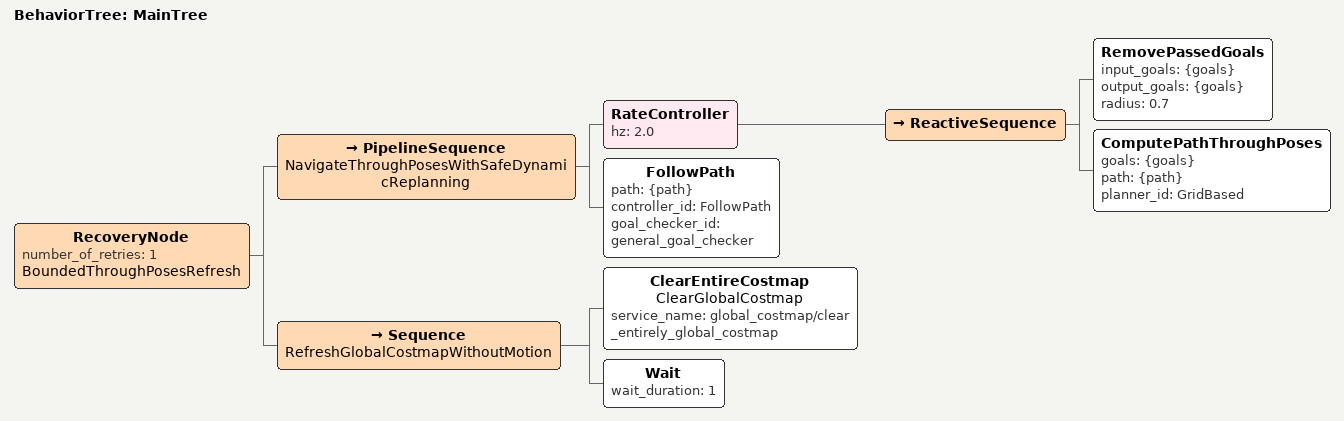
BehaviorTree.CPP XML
<root main_tree_to_execute="MainTree">
  <BehaviorTree ID="MainTree">
    <RecoveryNode number_of_retries="1" name="BoundedThroughPosesRefresh">
      <PipelineSequence name="NavigateThroughPosesWithSafeDynamicReplanning">
        <RateController hz="2.0">
          <ReactiveSequence>
            <RemovePassedGoals input_goals="{goals}" output_goals="{goals}"
                               radius="0.7"/>
            <ComputePathThroughPoses goals="{goals}" path="{path}"
                                     planner_id="GridBased"/>
          </ReactiveSequence>
        </RateController>
        <FollowPath path="{path}" controller_id="FollowPath"
                    goal_checker_id="general_goal_checker"/>
      </PipelineSequence>
      <Sequence name="RefreshGlobalCostmapWithoutMotion">
        <ClearEntireCostmap name="ClearGlobalCostmap"
                            service_name="global_costmap/clear_entirely_global_costmap"/>
        <Wait wait_duration="1"/>
      </Sequence>
    </RecoveryNode>
  </BehaviorTree>
</root>
